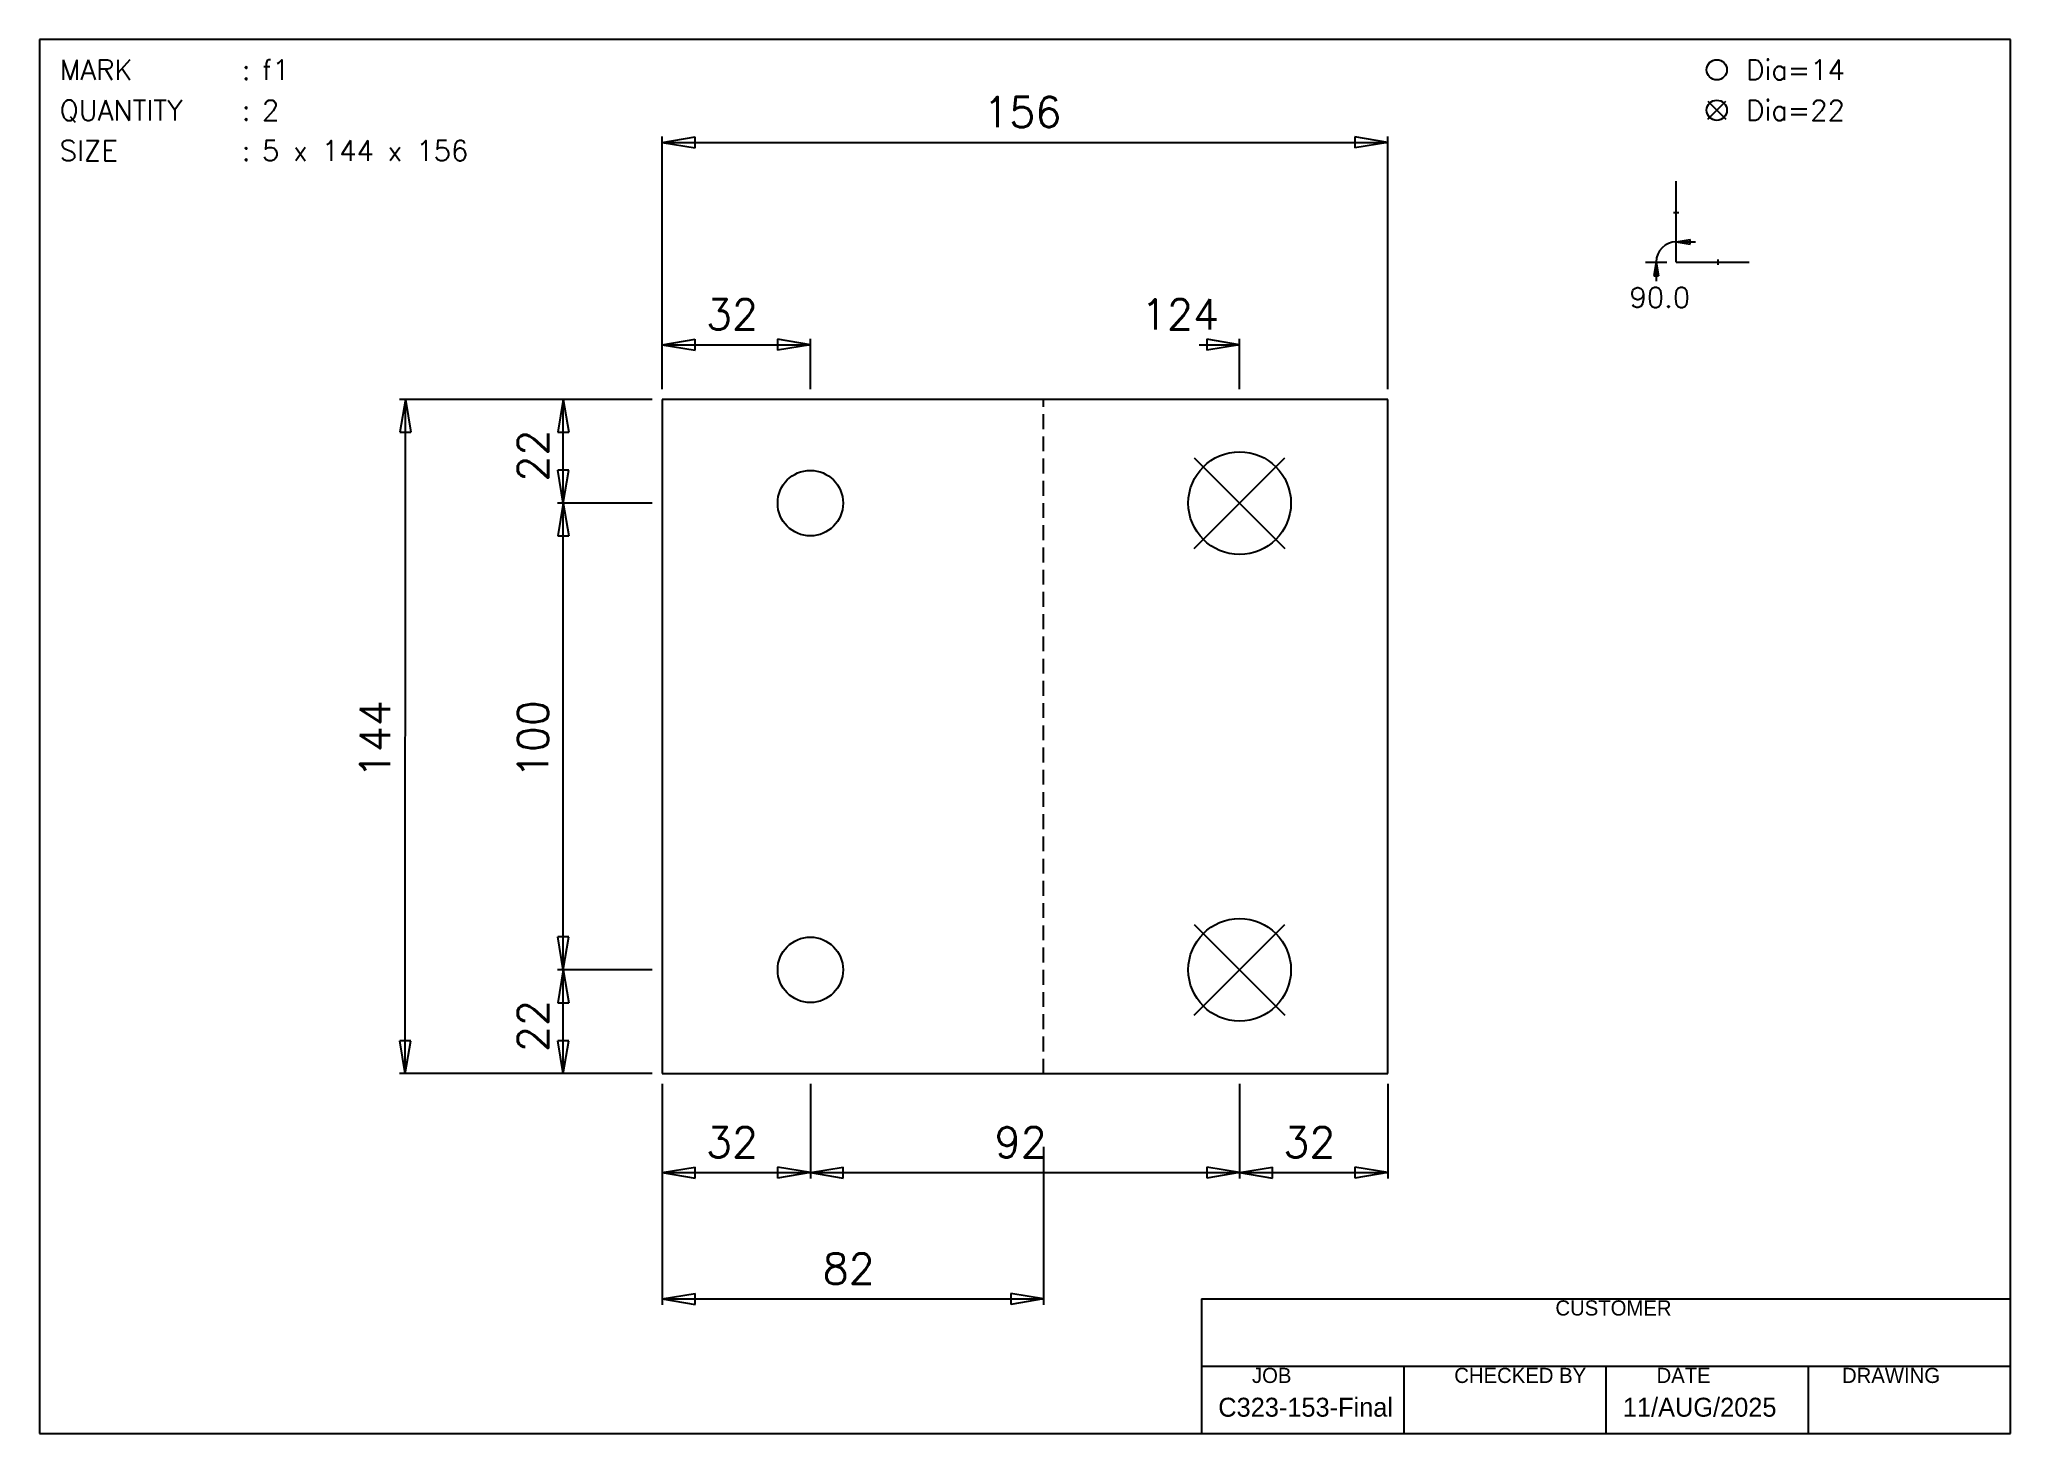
# Model space of a CAD drawing. Extents: x 0 to 297, y 0 to 210.
import ezdxf

# ---------------------------------------------------------------- set-up
doc = ezdxf.new("R2010")
doc.units = 0
doc.header["$LTSCALE"] = 0.125
doc.linetypes.add('CONTIN', pattern=[0])
doc.linetypes.add('DASHED', pattern=[38.1, 25.4, -12.7])
doc.layers.get('0').update_dxf_attribs({"linetype": 'CONTIN'})
for name, color, linetype in [('1', 7, 'CONTIN'), ('10', 7, 'CONTIN'), ('11', 7, 'CONTIN'), ('13', 2, 'CONTIN'), ('2', 7, 'CONTIN'), ('21', 7, 'CONTIN'), ('22', 7, 'CONTIN'), ('6', 4, 'CONTIN'), ('7', 3, 'DASHED')]:
    doc.layers.add(name, color=color, linetype=linetype)
doc.styles.add('SIMPLEX', font='SIMPLEX')

# ---------------------------------------------------------------- blocks, each defined once
blk = doc.blocks.new('CIRCLE')
blk.add_circle((0, 0), 25.4)
blk = doc.blocks.new('ARROW')
for p, q in [((0, 0), (-7.042, 1.174)), ((-7.042, 1.174), (-7.042, -1.174)), ((0, 0), (-7.042, -1.174))]:
    blk.add_line(p, q)
blk = doc.blocks.new('PLATE', base_point=(148.5, 105))
at = {"layer": '13'}
for p, q in [((70.75, 177.225), (70.75, 32.775)), ((226.25, 177.225), (70.75, 177.225)), ((226.25, 32.775), (226.25, 177.225)), ((70.75, 32.775), (226.25, 32.775))]:
    blk.add_line(p, q, dxfattribs=at)
at = {"layer": '2'}
for p, q in [((70.75, 179.392), (70.75, 233.561)), ((226.25, 179.392), (226.25, 233.561)), ((70.75, 232.29), (226.25, 232.29)), ((70.75, 179.392), (70.75, 190.225)), ((102.5, 179.392), (102.5, 190.225)), ((194.5, 179.392), (194.5, 190.225)), ((70.75, 188.955), (102.5, 188.955)), ((185.833, 188.955), (194.5, 188.955)), ((68.597, 177.225), (14.428, 177.23)), ((15.685, 32.78), (15.698, 177.23)), ((68.585, 177.225), (48.272, 177.227)), ((49.54, 155.007), (49.542, 177.227)), ((68.583, 155.005), (48.27, 155.007)), ((68.593, 155.005), (48.28, 155.007)), ((49.54, 55.007), (49.55, 155.007)), ((68.583, 55.005), (48.27, 55.007)), ((68.585, 55.005), (48.272, 55.007)), ((49.54, 32.777), (49.542, 55.007)), ((68.583, 32.775), (14.415, 32.78)), ((68.583, 32.775), (48.27, 32.777)), ((70.75, 30.608), (70.75, 10.295)), ((102.5, 30.608), (102.5, 10.295)), ((102.5, 30.608), (102.5, 10.295)), ((194.5, 30.608), (194.5, 10.295)), ((194.5, 30.608), (194.5, 10.295)), ((226.25, 30.608), (226.25, 10.295)), ((70.75, 17.066), (70.75, -16.789)), ((152.5, 17.066), (152.5, -16.789)), ((70.75, 11.565), (102.5, 11.565)), ((102.5, 11.565), (194.5, 11.565)), ((194.5, 11.565), (226.25, 11.565)), ((70.75, -15.519), (152.5, -15.519))]:
    blk.add_line(p, q, dxfattribs=at)
at = {"layer": '6'}
for p, q in [((184.777, 145.282), (204.223, 164.728)), ((184.777, 164.728), (204.223, 145.282)), ((184.777, 45.282), (204.223, 64.728)), ((184.777, 64.728), (204.223, 45.282))]:
    blk.add_line(p, q, dxfattribs=at)
at = {"layer": '7'}
blk.add_line((152.5, 32.775), (152.5, 177.225), dxfattribs=at)
at = {"layer": '2'}
for p, rotation in [((70.75, 232.29), 180), ((70.75, 188.955), 180), ((15.698, 177.23), 89.994), ((49.542, 177.227), 89.994), ((49.54, 155.007), 269.994), ((49.55, 155.007), 89.994), ((49.54, 55.007), 269.994), ((49.542, 55.007), 89.994), ((15.685, 32.78), 269.994), ((49.54, 32.777), 269.994), ((70.75, 11.565), 180), ((102.5, 11.565), 180), ((194.5, 11.565), 180), ((70.75, -15.519), 180)]:
    blk.add_blockref('ARROW', p, dxfattribs=dict(at, rotation=rotation))
for p in [(226.25, 232.29), (102.5, 188.955), (194.5, 188.955), (102.5, 11.565), (194.5, 11.565), (226.25, 11.565), (152.5, -15.519)]:
    blk.add_blockref('ARROW', p, dxfattribs=at)
at = {"layer": '6'}
for p, xscale, yscale, zscale in [((194.5, 155.005), 0.433, 0.433, 0.433), ((102.5, 155.005), 0.276, 0.276, 0.276), ((194.5, 55.005), 0.433, 0.433, 0.433), ((102.5, 55.005), 0.276, 0.276, 0.276)]:
    blk.add_blockref('CIRCLE', p, dxfattribs=dict(at, xscale=xscale, yscale=yscale, zscale=zscale))
at = {"layer": '11', "style": 'SIMPLEX'}
for s, p in [('156', (139.562, 235.541)), ('32', (80.125, 192.206)), ('124', (173.374, 192.206)), ('32', (80.125, 14.815)), ('92', (142, 14.815)), ('32', (203.875, 14.815)), ('82', (105.125, -12.269))]:
    blk.add_text(s, height=6.5, dxfattribs=at).set_placement(p)
for s, p in [('22', (46.29, 159.617)), ('144', (12.44, 96.068)), ('100', (46.294, 96.07)), ('22', (46.29, 37.392))]:
    blk.add_text(s, height=6.5, rotation=89.994, dxfattribs=at).set_placement(p)
blk = doc.blocks.new('ARROWP')
for p, q in [((0, 0), (-7.042, 1.174)), ((-7.042, 1.174), (-7.042, -1.174)), ((0, 0), (-7.042, -1.174))]:
    blk.add_line(p, q)
blk = doc.blocks.new('PCROSS')
at = {"layer": '10'}
for p, q in [((0, 0), (0, 19.166)), ((-0.635, 11.723), (0.635, 11.723)), ((0, 0), (17.291, 0)), ((9.847, 0.635), (9.847, -0.635))]:
    blk.add_line(p, q, dxfattribs=at)
at = {"layer": '2'}
for p, q in [((0, 4.792), (4.572, 4.792)), ((-7.332, 0), (-2.252, 0)), ((-4.792, 0), (-4.792, -4.572))]:
    blk.add_line(p, q, dxfattribs=at)
blk.add_arc((0, 0), 4.792, 90, 180, dxfattribs=at)
at = {"layer": '2', "xscale": 0.469, "yscale": 0.469, "zscale": 0.469}
for p, rotation in [((0, 4.792), 180), ((-4.792, 0), 90)]:
    blk.add_blockref('ARROWP', p, dxfattribs=dict(at, rotation=rotation))
at = {"layer": '21', "style": 'SIMPLEX'}
blk.add_text(' 90.0', height=4.792, dxfattribs=at).set_placement((-14.375, -10.801))

msp = doc.modelspace()

# ---------------------------------------------------------------- linework, layer by layer
for p, q in [((175.08, 20.32), (297, 20.32)), ((175.08, 20.32), (175.08, 0)), ((175.08, 10.16), (297, 10.16)), ((205.56, 10.16), (205.56, 0)), ((236.04, 10.16), (236.04, 0)), ((266.52, 10.16), (266.52, 0))]:
    msp.add_line(p, q)
at = {"layer": '22'}
for p, q in [((297, 210), (0, 210)), ((0, 210), (0, 0)), ((297, 0), (297, 210)), ((0, 0), (297, 0))]:
    msp.add_line(p, q, dxfattribs=at)
at = {"layer": '6'}
for p, q in [((251.384, 197.985), (254.078, 200.679)), ((251.384, 200.679), (254.078, 197.985))]:
    msp.add_line(p, q, dxfattribs=at)

# ---------------------------------------------------------------- block references
at = {"layer": '1'}
for name, p, xscale, yscale, zscale in [('PLATE', (148.5, 105), 0.703, 0.703, 0.703), ('PCROSS', (246.635, 176.472), 0.636, 0.636, 0.636)]:
    msp.add_blockref(name, p, dxfattribs=dict(at, xscale=xscale, yscale=yscale, zscale=zscale))
at = {"layer": '6', "xscale": 0.06, "yscale": 0.06, "zscale": 0.06}
for p in [(252.731, 205.428), (252.731, 199.332)]:
    msp.add_blockref('CIRCLE', p, dxfattribs=at)

# ---------------------------------------------------------------- texts
for s, height, p in [('CUSTOMER', 2.286, (228.42, 17.78)), ('JOB', 2.286, (182.7, 7.62)), ('CHECKED BY', 2.286, (213.18, 7.62)), ('DATE', 2.286, (243.66, 7.62)), ('DRAWING', 2.286, (271.6, 7.62)), ('C323-153-Final', 2.857, (177.62, 2.54)), ('11/AUG/2025', 2.857, (238.58, 2.54))]:
    msp.add_text(s, height=height).set_placement(p)
at = {"layer": '21', "style": 'SIMPLEX'}
for s, p in [('MARK', (3.048, 203.904)), (':', (30.48, 203.904)), ('f1', (33.528, 203.904)), ('Dia=14', (257.147, 203.904)), ('QUANTITY', (3.048, 197.808)), (':', (30.48, 197.808)), ('2', (33.528, 197.808)), ('Dia=22', (257.147, 197.808)), ('SIZE', (3.048, 191.712)), (':', (30.48, 191.712)), ('5 x 144 x 156', (33.528, 191.712))]:
    msp.add_text(s, height=3.048, dxfattribs=at).set_placement(p)

doc.saveas('drawing.dxf')
